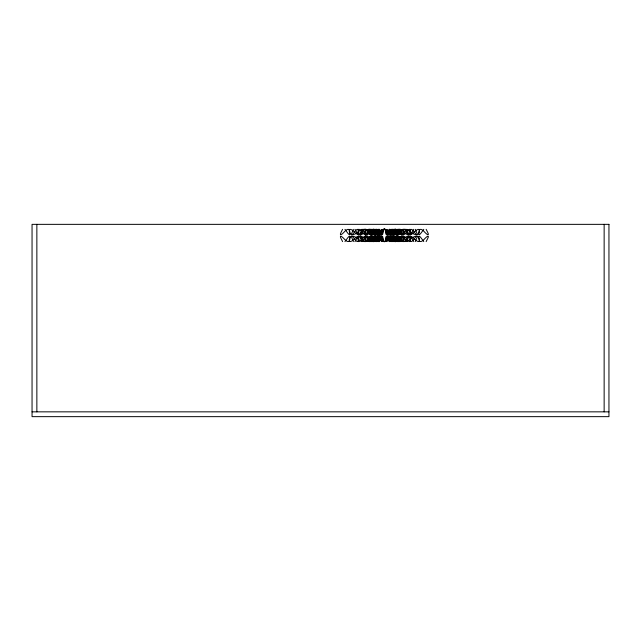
<?xml version="1.0" encoding="UTF-8"?>
<svg xmlns="http://www.w3.org/2000/svg" width="641" height="641" viewBox="0 0 641 641"><rect width="100%" height="100%" fill="white"/><g stroke="black" fill="none" stroke-linecap="round" stroke-linejoin="round"><path stroke-width="0.96" d="M362.886 229.326L364.881 233.564A2.163 0.529 69.9 0 0 365.787 234.734A2.163 0.529 69.9 0 0 365.899 233.564L365.274 230.624A2.163 0.978 61.4 0 1 365.763 229.326A2.163 0.978 61.4 0 1 367.309 230.624L369.096 233.564A2.163 1.442 63.4 0 0 370.77 234.734A2.163 1.442 63.4 0 0 371.86 233.564L372.165 230.624A2.163 1.691 46.7 0 1 373.623 229.326A2.163 1.691 46.7 0 1 375.698 230.624L377.397 233.564A2.163 1.971 36.2 0 0 381.171 233.564L382.332 230.624A2.163 1.955 0 0 1 386.403 230.624L387.565 233.564A2.163 1.971 -36.2 0 0 391.339 233.564L393.037 230.624A2.163 1.691 -46.7 0 1 395.112 229.326A2.163 1.691 -46.7 0 1 396.571 230.624L396.875 233.564A2.163 1.442 -63.4 0 0 397.965 234.734A2.163 1.442 -63.4 0 0 399.639 233.564L401.426 230.624A2.163 0.978 -61.4 0 1 402.973 229.326A2.163 0.978 -61.4 0 1 403.461 230.624L402.836 233.564A2.163 0.529 -69.9 0 0 402.949 234.734A2.163 0.529 -69.9 0 0 403.854 233.564L405.849 229.326M362.886 241.585L364.881 237.346A2.163 0.529 -69.9 0 1 365.787 236.176A2.163 0.529 -69.9 0 1 365.899 237.346L365.274 240.287A2.163 0.978 -61.4 0 0 365.763 241.585A2.163 0.978 -61.4 0 0 367.309 240.287L369.096 237.346A2.163 1.442 -63.4 0 1 370.77 236.176A2.163 1.442 -63.4 0 1 371.86 237.346L372.165 240.287A2.163 1.691 -46.7 0 0 373.623 241.585A2.163 1.691 -46.7 0 0 375.698 240.287L377.397 237.346A2.163 1.971 -36.2 0 1 381.171 237.346L382.332 240.287A2.163 1.955 0 0 0 386.403 240.287L387.565 237.346A2.163 1.971 36.2 0 1 391.339 237.346L393.037 240.287A2.163 1.691 46.7 0 0 395.112 241.585A2.163 1.691 46.7 0 0 396.571 240.287L396.875 237.346A2.163 1.442 63.4 0 1 397.965 236.176A2.163 1.442 63.4 0 1 399.639 237.346L401.426 240.287A2.163 0.978 61.4 0 0 402.973 241.585A2.163 0.978 61.4 0 0 403.461 240.287L402.836 237.346A2.163 0.529 69.9 0 1 402.949 236.176A2.163 0.529 69.9 0 1 403.854 237.346L405.849 241.585M373.222 229.342L372.325 234.726L374.064 230.095A1.074 0.529 -76.9 0 1 374.721 229.326A1.074 0.529 -76.9 0 1 375.105 230.095L374.985 233.917A1.074 0.737 -69.1 0 0 376.475 233.917L377.821 230.095A1.074 0.913 -68 0 1 379.616 230.095L380.193 233.917A1.074 1.002 -43.8 0 0 382.22 233.917L383.334 230.095A1.074 1.058 0 0 1 385.401 230.095L386.515 233.917A1.074 1.002 43.8 0 0 388.542 233.917L389.119 230.095A1.074 0.913 68 0 1 390.914 230.095L392.26 233.917A1.074 0.737 69.1 0 0 393.75 233.917L393.638 230.095A1.074 0.529 76.9 0 1 394.015 229.326A1.074 0.529 76.9 0 1 394.672 230.095L396.41 234.726L395.513 229.342M395.513 241.569L396.426 236.192L394.672 240.824A1.074 0.529 -76.9 0 1 394.015 241.585A1.074 0.529 -76.9 0 1 393.638 240.824L393.75 236.994A1.074 0.737 -69.1 0 0 392.26 236.994L390.914 240.824A1.074 0.913 -68 0 1 389.119 240.824L388.542 236.994A1.074 1.002 -43.8 0 0 386.515 236.994L385.401 240.824A1.074 1.058 0 0 1 383.334 240.824L382.22 236.994A1.074 1.002 43.8 0 0 380.193 236.994L379.616 240.824A1.074 0.913 68 0 1 377.821 240.824L376.475 236.994A1.074 0.737 69.1 0 0 374.985 236.994L375.105 240.824A1.074 0.529 76.9 0 1 374.721 241.585A1.074 0.529 76.9 0 1 374.064 240.824L372.325 236.184L373.222 241.569M368.238 229.326L367.101 233.604A1.715 0.417 -69.4 0 0 367.133 234.734A1.715 0.417 -69.4 0 0 367.95 233.604L369.368 230.359A1.715 0.825 -73 0 1 370.402 229.318A1.715 0.825 -73 0 1 370.955 230.359L370.883 233.604A1.715 1.138 -62.8 0 0 371.748 234.734A1.715 1.138 -62.8 0 0 373.198 233.604L374.793 230.359A1.715 1.434 -62 0 1 377.541 230.359L378.278 233.604A1.715 1.554 -35.4 0 0 381.435 233.604L382.781 230.359A1.715 1.651 0 0 1 385.954 230.359L387.3 233.604A1.715 1.554 35.4 0 0 390.457 233.604L391.194 230.359A1.715 1.434 62 0 1 393.943 230.359L395.545 233.604A1.715 1.138 62.8 0 0 396.987 234.734A1.715 1.138 62.8 0 0 397.853 233.604L397.781 230.359A1.715 0.825 73 0 1 398.333 229.318A1.715 0.825 73 0 1 399.367 230.359L400.785 233.604A1.715 0.417 69.4 0 0 401.611 234.734A1.715 0.417 69.4 0 0 401.635 233.604L400.497 229.326M373.863 241.561L375.466 236.176L375.001 240.888A0.865 0.417 -73 0 0 375.265 241.577A0.865 0.417 -73 0 0 375.85 240.888L377.156 236.825A0.865 0.601 -73.7 0 1 378.35 236.825L378.462 240.888A0.865 0.721 -62.1 0 0 379.945 240.888L381.139 236.825A0.865 0.817 -51.3 0 1 382.757 236.825L383.518 240.888A0.865 0.833 0 0 0 385.217 240.888L385.978 236.825A0.865 0.817 51.3 0 1 387.605 236.825L388.799 240.888A0.865 0.721 62.1 0 0 390.273 240.888L390.385 236.825A0.865 0.601 73.7 0 1 391.579 236.825L392.885 240.888A0.865 0.417 73 0 0 393.47 241.577A0.865 0.417 73 0 0 393.742 240.888L393.254 236.184M394.872 229.358L393.286 234.734M400.497 241.585L401.635 237.306A1.715 0.417 -69.4 0 0 401.611 236.176A1.715 0.417 -69.4 0 0 400.785 237.306L399.367 240.559A1.715 0.825 -73 0 1 398.333 241.593A1.715 0.825 -73 0 1 397.781 240.559L397.853 237.306A1.715 1.138 -62.8 0 0 396.987 236.176A1.715 1.138 -62.8 0 0 395.545 237.306L393.943 240.559A1.715 1.434 -62 0 1 391.194 240.559L390.457 237.306A1.715 1.554 -35.4 0 0 387.3 237.306L385.954 240.559A1.715 1.651 0 0 1 382.781 240.559L381.435 237.306A1.715 1.554 35.4 0 0 378.278 237.306L377.541 240.559A1.715 1.434 62 0 1 374.793 240.559L373.198 237.306A1.715 1.138 62.8 0 0 371.748 236.176A1.715 1.138 62.8 0 0 370.883 237.306L370.955 240.559A1.715 0.825 73 0 1 370.402 241.593A1.715 0.825 73 0 1 369.368 240.559L367.95 237.306A1.715 0.417 69.4 0 0 367.133 236.176A1.715 0.417 69.4 0 0 367.101 237.306L368.238 241.585M361.772 229.31L360.418 233.26A2.676 0.625 -63.5 0 0 360.37 234.734A2.676 0.625 -63.5 0 0 361.692 233.26L363.239 230.616A2.676 1.266 -68.3 0 1 364.809 229.294A2.676 1.266 -68.3 0 1 365.586 230.616L365.562 233.26A2.676 1.707 -55.8 0 0 366.796 234.734A2.676 1.707 -55.8 0 0 369.048 233.26L370.81 230.616A2.676 2.187 -55.4 0 1 373.078 229.294A2.676 2.187 -55.4 0 1 374.881 230.616L375.738 233.26A2.676 2.324 -28.3 0 0 380.506 233.26L382.02 230.616A2.676 2.524 0 0 1 386.715 230.616L388.238 233.26A2.676 2.324 28.3 0 0 392.997 233.26L393.854 230.616A2.676 2.187 55.4 0 1 395.665 229.294A2.676 2.187 55.4 0 1 397.925 230.616L399.696 233.26A2.676 1.707 55.8 0 0 401.939 234.734A2.676 1.707 55.8 0 0 403.181 233.26L403.149 230.616A2.676 1.266 68.3 0 1 403.926 229.294A2.676 1.266 68.3 0 1 405.497 230.616L407.043 233.26A2.676 0.625 63.5 0 0 408.365 234.734A2.676 0.625 63.5 0 0 408.317 233.26L406.963 229.31M406.963 241.601L408.317 237.651A2.676 0.625 -63.5 0 0 408.365 236.176A2.676 0.625 -63.5 0 0 407.043 237.651L405.497 240.295A2.676 1.266 -68.3 0 1 403.926 241.617A2.676 1.266 -68.3 0 1 403.149 240.295L403.181 237.651A2.676 1.707 -55.8 0 0 401.939 236.176A2.676 1.707 -55.8 0 0 399.696 237.651L397.925 240.295A2.676 2.187 -55.4 0 1 395.665 241.617A2.676 2.187 -55.4 0 1 393.854 240.295L392.997 237.651A2.676 2.324 -28.3 0 0 388.238 237.651L386.715 240.295A2.676 2.524 0 0 1 382.02 240.295L380.506 237.651A2.676 2.324 28.3 0 0 375.738 237.651L374.881 240.295A2.676 2.187 55.4 0 1 373.078 241.617A2.676 2.187 55.4 0 1 370.81 240.295L369.048 237.651A2.676 1.707 55.8 0 0 366.796 236.176A2.676 1.707 55.8 0 0 365.562 237.651L365.586 240.295A2.676 1.266 68.3 0 1 364.809 241.617A2.676 1.266 68.3 0 1 363.239 240.295L361.692 237.651A2.676 0.625 63.5 0 0 360.37 236.176A2.676 0.625 63.5 0 0 360.418 237.651L361.772 241.601M369.4 241.601L371.572 236.176L371.043 240.663A1.338 0.633 -67.7 0 0 371.403 241.609A1.338 0.633 -67.7 0 0 372.341 240.663L373.935 237.05A1.338 0.913 -68.8 0 1 375.001 236.176A1.338 0.913 -68.8 0 1 375.73 237.05L375.93 240.663A1.338 1.09 -54.6 0 0 378.174 240.663L379.656 237.05A1.338 1.242 -43.4 0 1 382.1 237.05L383.07 240.663A1.338 1.258 0 0 0 385.666 240.663L386.635 237.05A1.338 1.242 43.4 0 1 389.079 237.05L390.561 240.663A1.338 1.09 54.6 0 0 392.805 240.663L393.005 237.05A1.338 0.913 68.8 0 1 393.734 236.176A1.338 0.913 68.8 0 1 394.8 237.05L396.394 240.663A1.338 0.633 67.7 0 0 397.332 241.609A1.338 0.633 67.7 0 0 397.692 240.663L397.164 236.176L399.335 241.601M399.335 229.318L397.164 234.734L397.692 230.247A1.338 0.633 -67.7 0 0 397.332 229.302A1.338 0.633 -67.7 0 0 396.394 230.247L394.8 233.861A1.338 0.913 -68.8 0 1 393.734 234.734A1.338 0.913 -68.8 0 1 393.005 233.861L392.805 230.247A1.338 1.09 -54.6 0 0 390.561 230.247L389.079 233.861A1.338 1.242 -43.4 0 1 386.635 233.861L385.666 230.247A1.338 1.258 0 0 0 383.07 230.247L382.1 233.861A1.338 1.242 43.4 0 1 379.656 233.861L378.174 230.247A1.338 1.09 54.6 0 0 375.93 230.247L375.73 233.861A1.338 0.913 68.8 0 1 375.001 234.734A1.338 0.913 68.8 0 1 373.935 233.861L372.341 230.247A1.338 0.633 67.7 0 0 371.403 229.302A1.338 0.633 67.7 0 0 371.043 230.247L371.604 234.734L369.4 229.318M353.399 229.342L351.925 232.883A4.175 0.921 -58 0 0 351.789 234.734A4.175 0.921 -58 0 0 353.816 232.883L355.274 230.944A4.175 1.931 -64.2 0 1 358.672 230.944L358.72 232.883A4.175 2.532 -49.5 0 0 360.522 234.734A4.175 2.532 -49.5 0 0 363.904 232.883L365.61 230.944A4.175 3.341 -50.1 0 1 371.492 230.944L372.389 232.883A4.175 3.453 -23.2 0 0 375.642 234.734A4.175 3.453 -23.2 0 0 379.464 232.883L380.97 230.944A4.175 3.854 0 0 1 387.765 230.944L389.271 232.883A4.175 3.453 23.2 0 0 393.101 234.734A4.175 3.453 23.2 0 0 396.346 232.883L397.244 230.944A4.175 3.341 50.1 0 1 403.125 230.944L404.84 232.883A4.175 2.532 49.5 0 0 408.221 234.734A4.175 2.532 49.5 0 0 410.016 232.883L410.064 230.944A4.175 1.931 64.2 0 1 413.461 230.944L414.919 232.883A4.175 0.921 58 0 0 416.946 234.734A4.175 0.921 58 0 0 416.81 232.883L415.336 229.342M415.336 241.569L416.81 238.035A4.175 0.921 -58 0 0 416.946 236.176A4.175 0.921 -58 0 0 414.919 238.035L413.461 239.974A4.175 1.931 -64.2 0 1 410.064 239.974L410.016 238.035A4.175 2.532 -49.5 0 0 408.221 236.176A4.175 2.532 -49.5 0 0 404.84 238.035L403.125 239.974A4.175 3.341 -50.1 0 1 397.244 239.974L396.346 238.035A4.175 3.453 -23.2 0 0 393.101 236.176A4.175 3.453 -23.2 0 0 389.271 238.035L387.765 239.974A4.175 3.854 0 0 1 380.97 239.974L379.464 238.035A4.175 3.453 23.2 0 0 375.642 236.176A4.175 3.453 23.2 0 0 372.389 238.035L371.492 239.974A4.175 3.341 50.1 0 1 365.61 239.974L363.904 238.035A4.175 2.532 49.5 0 0 360.522 236.176A4.175 2.532 49.5 0 0 358.72 238.035L358.672 239.974A4.175 1.931 64.2 0 1 355.274 239.974L353.816 238.035A4.175 0.921 58 0 0 351.789 236.176A4.175 0.921 58 0 0 351.925 238.035L353.399 241.569M342.582 229.326L340.956 232.555A6.362 1.314 -52 0 0 343.664 232.555L344.946 231.209A6.578 2.941 -59.8 0 1 349.778 231.209L349.882 232.555A6.362 3.59 -43.1 0 0 357.277 232.555L358.816 231.209A6.578 5.088 -44.8 0 1 367.189 231.209L368.054 232.555A6.362 4.904 -18.9 0 0 378.15 232.555L379.536 231.209A6.578 5.881 0 0 1 389.199 231.209L390.593 232.555A6.362 4.904 18.9 0 0 400.689 232.555L401.546 231.209A6.578 5.088 44.8 0 1 409.92 231.209L411.458 232.555A6.362 3.59 43.1 0 0 418.853 232.555L418.958 231.209A6.578 2.941 59.8 0 1 423.797 231.209L425.071 232.555A6.362 1.314 52 0 0 427.779 232.555L426.153 229.326M426.153 241.593L427.779 238.364A6.362 1.314 -52 0 0 425.071 238.364L423.797 239.702A6.578 2.941 -59.8 0 1 418.958 239.702L418.853 238.364A6.362 3.59 -43.1 0 0 411.458 238.364L409.92 239.702A6.578 5.088 -44.8 0 1 401.546 239.702L400.689 238.364A6.362 4.904 -18.9 0 0 390.593 238.364L389.199 239.702A6.578 5.881 0 0 1 379.536 239.702L378.15 238.364A6.362 4.904 18.9 0 0 368.054 238.364L367.189 239.702A6.578 5.088 44.8 0 1 358.816 239.702L357.277 238.364A6.362 3.59 43.1 0 0 349.882 238.364L349.778 239.702A6.578 2.941 59.8 0 1 344.946 239.702L343.664 238.364A6.362 1.314 52 0 0 340.956 238.364L342.582 241.593M354.938 241.593L357.293 237.627A3.357 0.801 -66 0 1 358.76 237.627L358.207 239.942A3.357 1.442 -55.6 0 0 358.88 241.593A3.357 1.442 -55.6 0 0 361.252 239.942L363.07 237.627A3.357 2.179 -58.7 0 1 367.101 237.627L367.509 239.942A3.357 2.508 -40.2 0 0 369.657 241.593A3.357 2.508 -40.2 0 0 372.774 239.942L374.56 237.627A3.357 2.981 -31 0 1 380.057 237.627L381.331 239.942A3.357 2.893 0 0 0 384.368 241.593A3.357 2.893 0 0 0 387.404 239.942L388.678 237.627A3.357 2.981 31 0 1 394.175 237.627L395.962 239.942A3.357 2.508 40.2 0 0 399.087 241.593A3.357 2.508 40.2 0 0 401.226 239.942L401.643 237.627A3.357 2.179 58.7 0 1 405.665 237.627L407.484 239.942A3.357 1.442 55.6 0 0 409.855 241.593A3.357 1.442 55.6 0 0 410.528 239.942L409.976 237.627A3.357 0.801 66 0 1 411.45 237.627L413.798 241.593M413.798 229.318L411.45 233.292A3.357 0.801 -66 0 1 409.976 233.292L410.528 230.976A3.357 1.442 -55.6 0 0 409.855 229.318A3.357 1.442 -55.6 0 0 407.484 230.976L405.665 233.292A3.357 2.179 -58.7 0 1 401.643 233.292L401.226 230.976A3.357 2.508 -40.2 0 0 399.087 229.318A3.357 2.508 -40.2 0 0 395.962 230.976L394.175 233.292A3.357 2.981 -31 0 1 388.678 233.292L387.404 230.976A3.357 2.893 0 0 0 384.368 229.318A3.357 2.893 0 0 0 381.331 230.976L380.057 233.292A3.357 2.981 31 0 1 374.56 233.292L372.774 230.976A3.357 2.508 40.2 0 0 369.657 229.318A3.357 2.508 40.2 0 0 367.509 230.976L367.101 233.292A3.357 2.179 58.7 0 1 363.07 233.292L361.252 230.976A3.357 1.442 55.6 0 0 358.88 229.318A3.357 1.442 55.6 0 0 358.207 230.976L358.76 233.292A3.357 0.801 66 0 1 357.293 233.292L354.938 229.318M344.962 241.569L347.686 237.875A5.152 1.186 -61.7 0 1 349.762 237.875L349.313 239.566A5.152 2.075 -49.6 0 0 353.728 239.566L355.443 237.875A5.152 3.237 -53.7 0 1 361.107 237.875L361.572 239.566A5.152 3.59 -34.1 0 0 369.232 239.566L370.947 237.875A5.152 4.415 -26.5 0 1 378.687 237.875L379.945 239.566A5.152 4.142 0 0 0 388.791 239.566L390.048 237.875A5.152 4.415 26.5 0 1 397.789 237.875L399.503 239.566A5.152 3.59 34.1 0 0 407.163 239.566L407.628 237.875A5.152 3.237 53.7 0 1 413.293 237.875L415.007 239.566A5.152 2.075 49.6 0 0 419.422 239.566L418.974 237.875A5.152 1.186 61.7 0 1 421.049 237.875L423.773 241.569M423.773 229.342L421.049 233.036A5.152 1.186 -61.7 0 1 418.974 233.036L419.422 231.345A5.152 2.075 -49.6 0 0 415.007 231.345L413.293 233.036A5.152 3.237 -53.7 0 1 407.628 233.036L407.163 231.345A5.152 3.59 -34.1 0 0 399.503 231.345L397.789 233.036A5.152 4.415 -26.5 0 1 390.048 233.036L388.791 231.345A5.152 4.142 0 0 0 379.945 231.345L378.687 233.036A5.152 4.415 26.5 0 1 370.947 233.036L369.232 231.345A5.152 3.59 34.1 0 0 361.572 231.345L361.107 233.036A5.152 3.237 53.7 0 1 355.443 233.036L353.728 231.345A5.152 2.075 49.6 0 0 349.313 231.345L349.762 233.036A5.152 1.186 61.7 0 1 347.686 233.036L344.962 229.342M393.27 236.176L394.872 241.561M32.05 411.843L608.95 411.843M393.237 234.718L393.742 230.023A0.865 0.417 -73 0 0 393.47 229.334A0.865 0.417 -73 0 0 392.885 230.023L391.579 234.085A0.865 0.601 -73.7 0 1 390.385 234.085L390.273 230.023A0.865 0.721 -62.1 0 0 388.799 230.023L387.605 234.085A0.865 0.817 -51.3 0 1 385.978 234.085L385.217 230.023A0.865 0.833 0 0 0 383.518 230.023L382.757 234.085A0.865 0.817 51.3 0 1 381.139 234.085L379.945 230.023A0.865 0.721 62.1 0 0 378.462 230.023L378.35 234.085A0.865 0.601 73.7 0 1 377.156 234.085L375.85 230.023A0.865 0.417 73 0 0 375.265 229.334A0.865 0.417 73 0 0 375.001 230.023L375.466 234.734L373.863 229.358M604.143 224.35L604.143 411.843M36.858 224.35L36.858 411.843M399.639 237.346A2.163 1.442 63.4 0 0 397.965 236.176A2.163 1.442 63.4 0 0 396.875 237.346M396.571 240.287A2.163 1.691 46.7 0 1 395.112 241.585A2.163 1.691 46.7 0 1 393.037 240.287M377.397 237.346A2.163 1.971 -36.2 0 1 381.171 237.346M371.86 237.346A2.163 1.442 -63.4 0 0 370.77 236.176A2.163 1.442 -63.4 0 0 369.096 237.346M367.309 240.287A2.163 0.978 -61.4 0 1 365.763 241.585A2.163 0.978 -61.4 0 1 365.274 240.287M365.899 237.346A2.163 0.529 -69.9 0 0 365.787 236.176A2.163 0.529 -69.9 0 0 364.881 237.346M399.639 233.564A2.163 1.442 -63.4 0 1 397.965 234.734A2.163 1.442 -63.4 0 1 396.875 233.564M393.037 230.624A2.163 1.691 -46.7 0 1 395.112 229.326A2.163 1.691 -46.7 0 1 396.571 230.624M371.86 233.564A2.163 1.442 63.4 0 1 370.77 234.734A2.163 1.442 63.4 0 1 369.096 233.564M365.274 230.624A2.163 0.978 61.4 0 1 365.763 229.326A2.163 0.978 61.4 0 1 367.309 230.624M365.899 233.564A2.163 0.529 69.9 0 1 365.787 234.734A2.163 0.529 69.9 0 1 364.881 233.564M381.171 233.564A2.163 1.971 36.2 0 1 377.397 233.564M608.95 224.35L32.05 224.35L32.05 416.65L608.95 416.65L608.95 224.35"/></g></svg>
